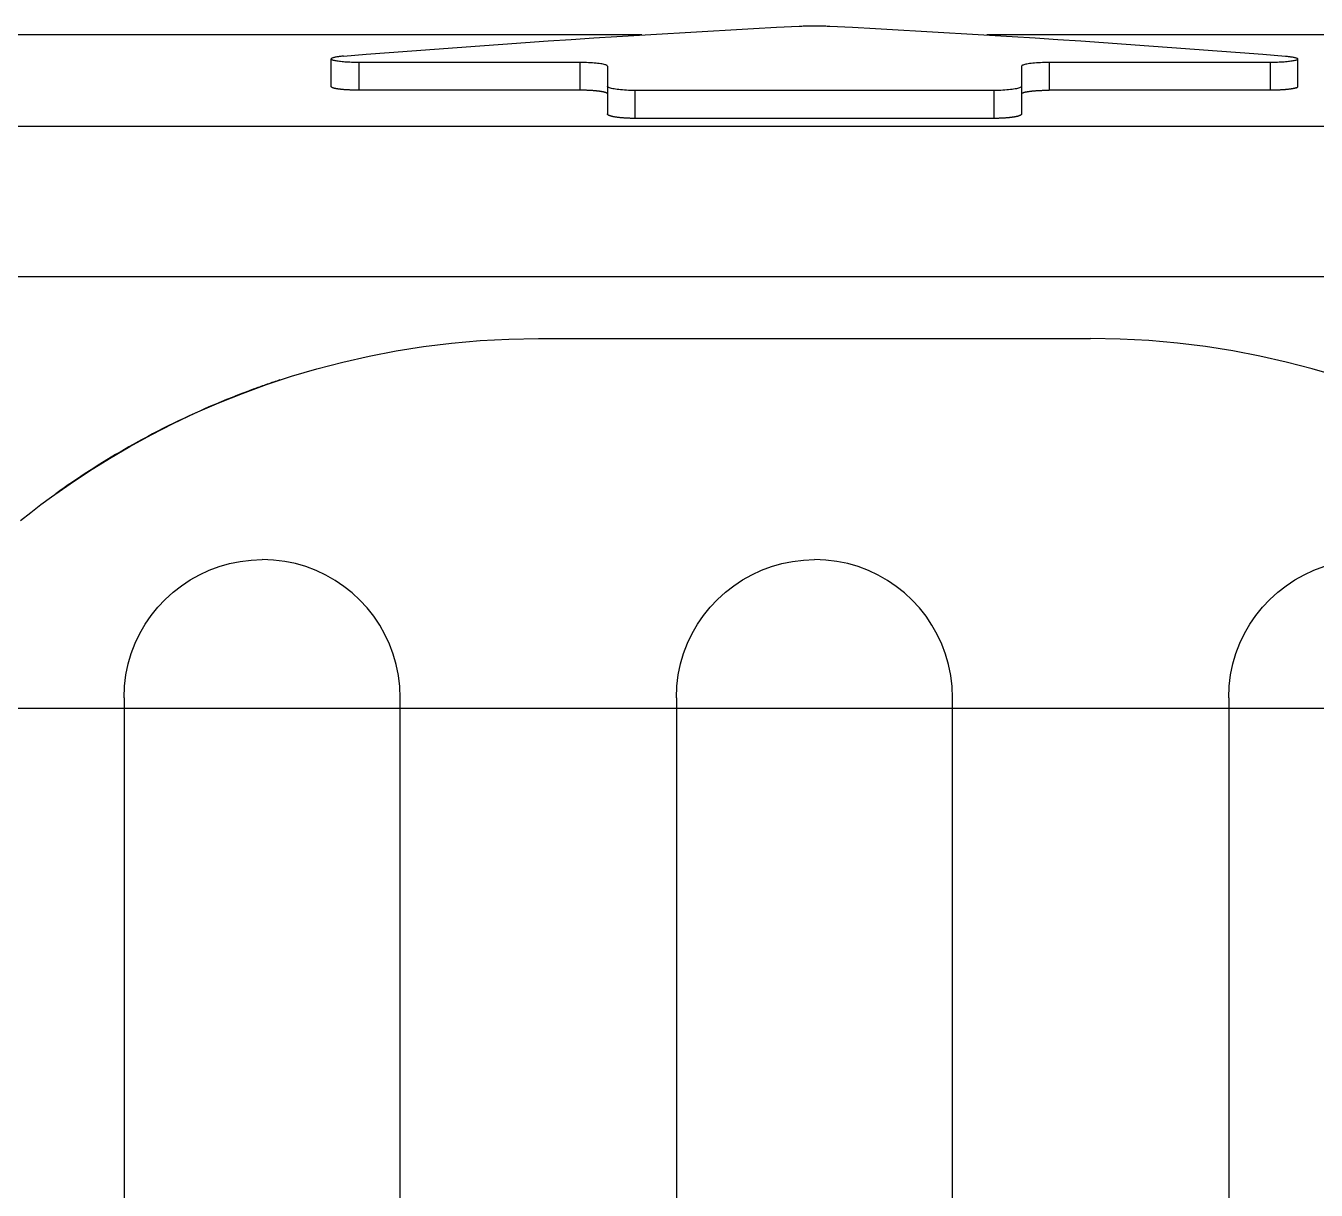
# Model space of a CAD drawing. Header units: inches. Extents: x 0 to 77285, y -118 to 40065.
# Drawn here: x 22099.298 to 22103.971, y 31681.721 to 31685.937 of the extents above; entities that cross this region are included whole.
import ezdxf

# ---------------------------------------------------------------- set-up
doc = ezdxf.new("R2010")
doc.units = ezdxf.units.IN
doc.header["$LTSCALE"] = 5
doc.header["$MEASUREMENT"] = 0
doc.layers.add('55', color=5, linetype='Continuous')

# ---------------------------------------------------------------- blocks, each defined once
blk = doc.blocks.new('A$Ca96cf7fa')
blk.add_line((-170.25, 65), (-8440.25, 65))
blk = doc.blocks.new('A$Ce961e380')
for p, q in [((-254.1541, -17.6614), (-253.3541, -17.6614)), ((-254.1541, -17.6614), (-254.1541, -17.7618)), ((-253.3541, -17.6614), (-253.3541, -17.7618)), ((-251.6541, -17.6614), (-250.8541, -17.6614)), ((-251.6541, -17.6614), (-251.6541, -17.7617)), ((-250.8541, -17.6614), (-250.8541, -17.7617)), ((-253.2541, -17.6746), (-253.2541, -17.8479)), ((-251.7541, -17.6746), (-251.7541, -17.8478)), ((-253.1541, -17.7626), (-251.8541, -17.7626)), ((-253.1541, -17.7626), (-253.1541, -17.8638)), ((-251.8541, -17.7626), (-251.8541, -17.8637)), ((-246.0041, -17.8914), (-258.0041, -17.8914)), ((-246.0041, -18.4357), (-258.0041, -18.4357)), ((-251.5041, -18.6612), (-253.5041, -18.6612)), ((-250.2125, -18.9535), (-250.2129, -18.9535)), ((-254.0041, -19.9612), (-254.0041, -23.3612)), ((-253.0041, -23.3612), (-253.0041, -19.9612)), ((-252.0041, -19.9612), (-252.0041, -23.3612)), ((-251.0041, -23.3612), (-251.0041, -19.9612)), ((-250.0041, -19.9612), (-250.0041, -23.3612))]:
    blk.add_line(p, q)
for points in [[(-258.0041, -17.5612), (-257.7604, -17.5612), (-257.5166, -17.5612), (-257.2728, -17.5612), (-257.029, -17.5613), (-256.7853, -17.5613), (-256.5415, -17.5613), (-256.2977, -17.5613), (-256.054, -17.5613), (-255.8102, -17.5613), (-255.5664, -17.5614), (-255.3226, -17.5614), (-255.0789, -17.5614), (-254.8351, -17.5614), (-254.5913, -17.5614), (-254.3475, -17.5614), (-254.1038, -17.5614), (-253.86, -17.5614), (-253.6162, -17.5614), (-253.3725, -17.5614), (-253.1287, -17.5615)], [(-252.5596, -17.5298), (-252.6423, -17.534), (-252.7249, -17.5383), (-252.8075, -17.5428), (-252.8902, -17.5474), (-252.9728, -17.5522), (-253.0553, -17.557), (-253.1379, -17.562), (-253.2205, -17.5671), (-253.303, -17.5724), (-253.3855, -17.5777), (-253.468, -17.5832), (-253.5505, -17.5889), (-253.633, -17.5946), (-253.7154, -17.6005), (-253.7978, -17.6065), (-253.8802, -17.6126), (-253.9626, -17.6188), (-254.045, -17.6252), (-254.1273, -17.6317), (-254.2096, -17.6383)], [(-252.4487, -17.5298), (-252.4534, -17.5295), (-252.4584, -17.5293), (-252.4636, -17.5291), (-252.469, -17.529), (-252.4745, -17.5288), (-252.4803, -17.5287), (-252.4861, -17.5286), (-252.4921, -17.5285), (-252.4981, -17.5285), (-252.5041, -17.5285), (-252.5102, -17.5285), (-252.5162, -17.5285), (-252.5221, -17.5286), (-252.528, -17.5287), (-252.5337, -17.5288), (-252.5393, -17.529), (-252.5447, -17.5291), (-252.5499, -17.5293), (-252.5549, -17.5295), (-252.5596, -17.5298)], [(-250.7987, -17.6383), (-250.881, -17.6317), (-250.9633, -17.6252), (-251.0456, -17.6188), (-251.128, -17.6126), (-251.2104, -17.6065), (-251.2928, -17.6005), (-251.3753, -17.5946), (-251.4577, -17.5889), (-251.5402, -17.5832), (-251.6227, -17.5777), (-251.7052, -17.5724), (-251.7878, -17.5671), (-251.8703, -17.562), (-251.9529, -17.557), (-252.0355, -17.5522), (-252.1181, -17.5474), (-252.2007, -17.5428), (-252.2834, -17.5383), (-252.366, -17.534), (-252.4487, -17.5298)], [(-251.8794, -17.5615), (-251.5856, -17.5615), (-251.2919, -17.5615), (-250.9981, -17.5615), (-250.7044, -17.5615), (-250.4106, -17.5614), (-250.1168, -17.5614), (-249.8231, -17.5614), (-249.5293, -17.5614), (-249.2355, -17.5614), (-248.9418, -17.5614), (-248.648, -17.5614), (-248.3542, -17.5614), (-248.0605, -17.5613), (-247.7667, -17.5613), (-247.4729, -17.5613), (-247.1792, -17.5613), (-246.8854, -17.5613), (-246.5917, -17.5612), (-246.2979, -17.5612), (-246.0041, -17.5612)], [(-254.2096, -17.6383), (-254.2127, -17.6386), (-254.2158, -17.6389), (-254.219, -17.6392), (-254.2222, -17.6396), (-254.2253, -17.64), (-254.2284, -17.6404), (-254.2314, -17.6408), (-254.2343, -17.6413), (-254.2371, -17.6417), (-254.2397, -17.6423), (-254.2422, -17.6428), (-254.2446, -17.6434), (-254.2467, -17.6439), (-254.2486, -17.6445), (-254.2503, -17.6452), (-254.2517, -17.6458), (-254.2528, -17.6465), (-254.2537, -17.6472), (-254.2542, -17.6479), (-254.2543, -17.6486)], [(-254.2498, -17.6523), (-254.2503, -17.6521), (-254.2507, -17.6519), (-254.2511, -17.6517), (-254.2515, -17.6515), (-254.2518, -17.6513), (-254.2521, -17.6511), (-254.2524, -17.651), (-254.2527, -17.6508), (-254.253, -17.6506), (-254.2532, -17.6504), (-254.2534, -17.6502), (-254.2536, -17.65), (-254.2538, -17.6499), (-254.2539, -17.6497), (-254.254, -17.6495), (-254.2541, -17.6493), (-254.2542, -17.6492), (-254.2543, -17.649), (-254.2543, -17.6488), (-254.2543, -17.6486)], [(-254.2541, -17.749), (-254.2541, -17.744), (-254.2541, -17.7389), (-254.2541, -17.7339), (-254.2541, -17.7289), (-254.2542, -17.7239), (-254.2542, -17.7189), (-254.2542, -17.7139), (-254.2542, -17.7088), (-254.2542, -17.7038), (-254.2542, -17.6988), (-254.2542, -17.6938), (-254.2542, -17.6888), (-254.2543, -17.6838), (-254.2543, -17.6787), (-254.2543, -17.6737), (-254.2543, -17.6687), (-254.2543, -17.6637), (-254.2543, -17.6587), (-254.2543, -17.6536), (-254.2543, -17.6486)], [(-254.2498, -17.6523), (-254.2479, -17.653), (-254.2455, -17.6537), (-254.2429, -17.6544), (-254.2399, -17.6551), (-254.2365, -17.6558), (-254.2328, -17.6564), (-254.2289, -17.657), (-254.2246, -17.6576), (-254.22, -17.6582), (-254.2152, -17.6587), (-254.2101, -17.6592), (-254.2048, -17.6596), (-254.1992, -17.66), (-254.1933, -17.6604), (-254.1873, -17.6607), (-254.181, -17.6609), (-254.1746, -17.6611), (-254.1679, -17.6613), (-254.1611, -17.6614), (-254.1541, -17.6614)], [(-253.3541, -17.6614), (-253.3458, -17.6614), (-253.3377, -17.6616), (-253.3299, -17.6618), (-253.3223, -17.6621), (-253.3149, -17.6624), (-253.3079, -17.6629), (-253.3012, -17.6634), (-253.2948, -17.6639), (-253.2888, -17.6646), (-253.2832, -17.6652), (-253.278, -17.666), (-253.2732, -17.6668), (-253.269, -17.6676), (-253.2652, -17.6685), (-253.2619, -17.6694), (-253.2592, -17.6704), (-253.257, -17.6714), (-253.2554, -17.6724), (-253.2545, -17.6735), (-253.2541, -17.6746)], [(-251.7541, -17.6746), (-251.7538, -17.6735), (-251.7528, -17.6724), (-251.7512, -17.6713), (-251.749, -17.6703), (-251.7462, -17.6694), (-251.7428, -17.6684), (-251.739, -17.6675), (-251.7346, -17.6667), (-251.7298, -17.6659), (-251.7246, -17.6652), (-251.7189, -17.6645), (-251.7129, -17.6639), (-251.7065, -17.6633), (-251.6998, -17.6628), (-251.6927, -17.6624), (-251.6855, -17.662), (-251.6779, -17.6618), (-251.6702, -17.6616), (-251.6622, -17.6614), (-251.6541, -17.6614)], [(-250.8541, -17.6614), (-250.8471, -17.6614), (-250.8403, -17.6613), (-250.8337, -17.6611), (-250.8272, -17.6609), (-250.821, -17.6607), (-250.8149, -17.6604), (-250.8091, -17.66), (-250.8035, -17.6596), (-250.7982, -17.6592), (-250.7931, -17.6587), (-250.7882, -17.6582), (-250.7837, -17.6576), (-250.7794, -17.657), (-250.7754, -17.6564), (-250.7718, -17.6558), (-250.7684, -17.6551), (-250.7654, -17.6544), (-250.7627, -17.6537), (-250.7604, -17.653), (-250.7584, -17.6523)], [(-250.7987, -17.6383), (-250.7956, -17.6386), (-250.7924, -17.6389), (-250.7893, -17.6392), (-250.7861, -17.6396), (-250.783, -17.64), (-250.7799, -17.6404), (-250.7769, -17.6408), (-250.774, -17.6413), (-250.7712, -17.6417), (-250.7685, -17.6423), (-250.766, -17.6428), (-250.7637, -17.6434), (-250.7616, -17.6439), (-250.7596, -17.6445), (-250.758, -17.6452), (-250.7566, -17.6458), (-250.7554, -17.6465), (-250.7546, -17.6472), (-250.7541, -17.6479), (-250.7539, -17.6486)], [(-250.7584, -17.6523), (-250.758, -17.6521), (-250.7576, -17.6519), (-250.7572, -17.6517), (-250.7568, -17.6515), (-250.7564, -17.6513), (-250.7561, -17.6511), (-250.7558, -17.651), (-250.7555, -17.6508), (-250.7553, -17.6506), (-250.755, -17.6504), (-250.7548, -17.6502), (-250.7547, -17.65), (-250.7545, -17.6499), (-250.7544, -17.6497), (-250.7542, -17.6495), (-250.7541, -17.6493), (-250.7541, -17.6492), (-250.754, -17.649), (-250.754, -17.6488), (-250.7539, -17.6486)], [(-250.7542, -17.7489), (-250.7542, -17.7439), (-250.7542, -17.7389), (-250.7542, -17.7339), (-250.7542, -17.7289), (-250.7542, -17.7239), (-250.7541, -17.7188), (-250.7541, -17.7138), (-250.7541, -17.7088), (-250.7541, -17.7038), (-250.7541, -17.6988), (-250.754, -17.6938), (-250.754, -17.6887), (-250.754, -17.6837), (-250.754, -17.6787), (-250.754, -17.6737), (-250.754, -17.6687), (-250.754, -17.6637), (-250.754, -17.6587), (-250.7539, -17.6536), (-250.7539, -17.6486)], [(-254.2498, -17.7526), (-254.2502, -17.7525), (-254.2506, -17.7523), (-254.2509, -17.7522), (-254.2512, -17.752), (-254.2515, -17.7518), (-254.2518, -17.7517), (-254.2521, -17.7515), (-254.2524, -17.7513), (-254.2526, -17.7512), (-254.2528, -17.751), (-254.253, -17.7509), (-254.2532, -17.7507), (-254.2534, -17.7505), (-254.2535, -17.7504), (-254.2537, -17.7502), (-254.2538, -17.75), (-254.2539, -17.7499), (-254.254, -17.7497), (-254.254, -17.7495), (-254.2541, -17.7494), (-254.2541, -17.7493), (-254.2541, -17.7493), (-254.2541, -17.7493), (-254.2541, -17.7493), (-254.2541, -17.7493), (-254.2541, -17.7492), (-254.2541, -17.7492), (-254.2541, -17.7492), (-254.2541, -17.7492), (-254.2541, -17.7492), (-254.2541, -17.7492), (-254.2541, -17.7491), (-254.2541, -17.7491), (-254.2541, -17.7491), (-254.2541, -17.7491), (-254.2541, -17.7491), (-254.2541, -17.749), (-254.2541, -17.749), (-254.2541, -17.749), (-254.2541, -17.749)], [(-254.2498, -17.7526), (-254.249, -17.753), (-254.2482, -17.7533), (-254.2472, -17.7536), (-254.2462, -17.7539), (-254.2451, -17.7542), (-254.2439, -17.7546), (-254.2427, -17.7549), (-254.2414, -17.7552), (-254.2401, -17.7555), (-254.2387, -17.7558), (-254.2372, -17.756), (-254.2357, -17.7563), (-254.2341, -17.7566), (-254.2324, -17.7569), (-254.2307, -17.7572), (-254.229, -17.7574), (-254.2272, -17.7577), (-254.2253, -17.7579), (-254.2234, -17.7582), (-254.2215, -17.7584), (-254.2197, -17.7586), (-254.2179, -17.7588), (-254.2161, -17.759), (-254.2142, -17.7592), (-254.2122, -17.7594), (-254.2103, -17.7595), (-254.2083, -17.7597), (-254.2063, -17.7599), (-254.2042, -17.76), (-254.2021, -17.7602), (-254.2, -17.7603), (-254.1979, -17.7605), (-254.1957, -17.7606), (-254.1935, -17.7607), (-254.1913, -17.7609), (-254.1891, -17.761), (-254.1869, -17.7611), (-254.1846, -17.7612), (-254.1823, -17.7613), (-254.1801, -17.7613), (-254.1788, -17.7614), (-254.1775, -17.7614), (-254.1762, -17.7615), (-254.175, -17.7615), (-254.1737, -17.7615), (-254.1724, -17.7616), (-254.1711, -17.7616), (-254.1698, -17.7616), (-254.1685, -17.7617), (-254.1672, -17.7617), (-254.1659, -17.7617), (-254.1646, -17.7617), (-254.1633, -17.7617), (-254.162, -17.7618), (-254.1607, -17.7618), (-254.1594, -17.7618), (-254.1581, -17.7618), (-254.1567, -17.7618), (-254.1554, -17.7618), (-254.1541, -17.7618)], [(-253.2541, -17.7469), (-253.2538, -17.7482), (-253.2528, -17.7494), (-253.2513, -17.7506), (-253.2491, -17.7518), (-253.2464, -17.7529), (-253.2431, -17.754), (-253.2393, -17.7551), (-253.235, -17.7561), (-253.2303, -17.7571), (-253.2251, -17.7579), (-253.2195, -17.7588), (-253.2135, -17.7595), (-253.2071, -17.7602), (-253.2004, -17.7608), (-253.1933, -17.7614), (-253.186, -17.7618), (-253.1784, -17.7622), (-253.1705, -17.7624), (-253.1624, -17.7626), (-253.1541, -17.7626)], [(-251.8541, -17.7626), (-251.846, -17.7626), (-251.8381, -17.7624), (-251.8303, -17.7622), (-251.8228, -17.7618), (-251.8155, -17.7614), (-251.8085, -17.7609), (-251.8018, -17.7603), (-251.7954, -17.7596), (-251.7894, -17.7589), (-251.7837, -17.758), (-251.7785, -17.7571), (-251.7736, -17.7562), (-251.7693, -17.7552), (-251.7654, -17.7541), (-251.7621, -17.753), (-251.7593, -17.7519), (-251.7571, -17.7507), (-251.7555, -17.7494), (-251.7545, -17.7482), (-251.7541, -17.7469)], [(-250.8541, -17.7617), (-250.8515, -17.7617), (-250.8488, -17.7617), (-250.8461, -17.7617), (-250.8434, -17.7617), (-250.8407, -17.7616), (-250.8381, -17.7616), (-250.8354, -17.7615), (-250.8327, -17.7614), (-250.8301, -17.7614), (-250.8275, -17.7613), (-250.8249, -17.7612), (-250.8223, -17.7611), (-250.8197, -17.7609), (-250.8172, -17.7608), (-250.8147, -17.7607), (-250.8122, -17.7605), (-250.8098, -17.7604), (-250.8074, -17.7602), (-250.805, -17.7601), (-250.8027, -17.7599), (-250.8007, -17.7597), (-250.7987, -17.7596), (-250.7968, -17.7594), (-250.7949, -17.7592), (-250.793, -17.759), (-250.7911, -17.7588), (-250.7893, -17.7586), (-250.7875, -17.7584), (-250.7857, -17.7582), (-250.784, -17.758), (-250.7823, -17.7578), (-250.7807, -17.7576), (-250.7791, -17.7573), (-250.7775, -17.7571), (-250.776, -17.7569), (-250.7745, -17.7566), (-250.7731, -17.7564), (-250.7717, -17.7561), (-250.7704, -17.7559), (-250.7692, -17.7556), (-250.7685, -17.7555), (-250.7678, -17.7553), (-250.7672, -17.7552), (-250.7665, -17.7551), (-250.7659, -17.7549), (-250.7653, -17.7548), (-250.7647, -17.7546), (-250.7641, -17.7545), (-250.7636, -17.7543), (-250.763, -17.7542), (-250.7625, -17.754), (-250.762, -17.7539), (-250.7615, -17.7537), (-250.761, -17.7535), (-250.7605, -17.7534), (-250.7601, -17.7532), (-250.7596, -17.7531), (-250.7592, -17.7529), (-250.7588, -17.7528), (-250.7584, -17.7526)], [(-250.7584, -17.7526), (-250.758, -17.7524), (-250.7576, -17.7522), (-250.7573, -17.7521), (-250.7569, -17.7519), (-250.7566, -17.7517), (-250.7563, -17.7515), (-250.756, -17.7513), (-250.7557, -17.7512), (-250.7555, -17.751), (-250.7553, -17.7508), (-250.7551, -17.7506), (-250.7549, -17.7504), (-250.7547, -17.7502), (-250.7546, -17.75), (-250.7545, -17.7499), (-250.7544, -17.7497), (-250.7543, -17.7495), (-250.7542, -17.7493), (-250.7542, -17.7491), (-250.7542, -17.7489)], [(-254.1541, -17.7618), (-254.1141, -17.7618), (-254.0741, -17.7618), (-254.0341, -17.7618), (-253.9941, -17.7618), (-253.9541, -17.7618), (-253.9141, -17.7618), (-253.8741, -17.7618), (-253.8341, -17.7618), (-253.7941, -17.7618), (-253.7541, -17.7618), (-253.7141, -17.7618), (-253.6741, -17.7618), (-253.6341, -17.7618), (-253.5941, -17.7618), (-253.5541, -17.7618), (-253.5141, -17.7618), (-253.4741, -17.7618), (-253.4341, -17.7618), (-253.3941, -17.7618), (-253.3541, -17.7618)], [(-253.2541, -17.775), (-253.2542, -17.7746), (-253.2543, -17.7743), (-253.2545, -17.7739), (-253.2547, -17.7735), (-253.2551, -17.7732), (-253.2555, -17.7728), (-253.256, -17.7725), (-253.2566, -17.7721), (-253.2572, -17.7717), (-253.2579, -17.7714), (-253.2587, -17.771), (-253.2595, -17.7707), (-253.2604, -17.7703), (-253.2614, -17.77), (-253.2625, -17.7697), (-253.2636, -17.7693), (-253.2648, -17.769), (-253.266, -17.7687), (-253.2674, -17.7684), (-253.2687, -17.7681), (-253.27, -17.7678), (-253.2713, -17.7675), (-253.2727, -17.7673), (-253.2741, -17.767), (-253.2755, -17.7668), (-253.2771, -17.7665), (-253.2786, -17.7663), (-253.2802, -17.766), (-253.2819, -17.7658), (-253.2835, -17.7656), (-253.2853, -17.7654), (-253.287, -17.7651), (-253.2888, -17.7649), (-253.2907, -17.7647), (-253.2925, -17.7645), (-253.2944, -17.7643), (-253.2964, -17.7642), (-253.2983, -17.764), (-253.3003, -17.7638), (-253.3024, -17.7636), (-253.3047, -17.7635), (-253.307, -17.7633), (-253.3095, -17.7631), (-253.3119, -17.763), (-253.3144, -17.7628), (-253.3169, -17.7627), (-253.3195, -17.7626), (-253.322, -17.7624), (-253.3246, -17.7623), (-253.3273, -17.7622), (-253.3299, -17.7621), (-253.3326, -17.7621), (-253.3352, -17.762), (-253.3379, -17.7619), (-253.3406, -17.7619), (-253.3433, -17.7618), (-253.346, -17.7618), (-253.3487, -17.7618), (-253.3514, -17.7618), (-253.3541, -17.7618)], [(-251.7541, -17.775), (-251.7541, -17.7746), (-251.754, -17.7743), (-251.7538, -17.7739), (-251.7535, -17.7735), (-251.7532, -17.7732), (-251.7528, -17.7728), (-251.7523, -17.7725), (-251.7517, -17.7721), (-251.7511, -17.7718), (-251.7504, -17.7714), (-251.7497, -17.7711), (-251.7488, -17.7707), (-251.7479, -17.7704), (-251.747, -17.77), (-251.746, -17.7697), (-251.7449, -17.7694), (-251.7437, -17.769), (-251.7425, -17.7687), (-251.7412, -17.7684), (-251.7398, -17.7681), (-251.7386, -17.7678), (-251.7373, -17.7676), (-251.7359, -17.7673), (-251.7345, -17.7671), (-251.7331, -17.7668), (-251.7316, -17.7666), (-251.73, -17.7663), (-251.7284, -17.7661), (-251.7268, -17.7658), (-251.7251, -17.7656), (-251.7234, -17.7654), (-251.7217, -17.7652), (-251.7199, -17.765), (-251.718, -17.7648), (-251.7162, -17.7646), (-251.7143, -17.7644), (-251.7123, -17.7642), (-251.7104, -17.764), (-251.7084, -17.7638), (-251.7064, -17.7637), (-251.704, -17.7635), (-251.7017, -17.7633), (-251.6992, -17.7631), (-251.6968, -17.763), (-251.6943, -17.7628), (-251.6917, -17.7627), (-251.6892, -17.7626), (-251.6865, -17.7624), (-251.6839, -17.7623), (-251.6813, -17.7622), (-251.6786, -17.7621), (-251.6759, -17.762), (-251.6732, -17.762), (-251.6705, -17.7619), (-251.6678, -17.7619), (-251.665, -17.7618), (-251.6623, -17.7618), (-251.6596, -17.7617), (-251.6568, -17.7617), (-251.6541, -17.7617)], [(-251.6541, -17.7617), (-251.6141, -17.7617), (-251.5741, -17.7617), (-251.5341, -17.7617), (-251.4941, -17.7617), (-251.4541, -17.7617), (-251.4141, -17.7617), (-251.3741, -17.7617), (-251.3341, -17.7617), (-251.2941, -17.7617), (-251.2541, -17.7617), (-251.2141, -17.7617), (-251.1741, -17.7617), (-251.1341, -17.7617), (-251.0941, -17.7617), (-251.0541, -17.7617), (-251.0141, -17.7617), (-250.9741, -17.7617), (-250.9341, -17.7617), (-250.8941, -17.7617), (-250.8541, -17.7617)], [(-253.2541, -17.8479), (-253.2541, -17.8483), (-253.254, -17.8487), (-253.2538, -17.8491), (-253.2535, -17.8495), (-253.2532, -17.85), (-253.2528, -17.8504), (-253.2523, -17.8508), (-253.2518, -17.8512), (-253.2511, -17.8516), (-253.2505, -17.852), (-253.2497, -17.8525), (-253.2489, -17.8529), (-253.248, -17.8533), (-253.247, -17.8537), (-253.246, -17.8541), (-253.2449, -17.8545), (-253.2438, -17.8548), (-253.2425, -17.8552), (-253.2413, -17.8556), (-253.2399, -17.856), (-253.2387, -17.8563), (-253.2374, -17.8566), (-253.236, -17.8569), (-253.2346, -17.8572), (-253.2332, -17.8575), (-253.2317, -17.8578), (-253.2302, -17.8581), (-253.2286, -17.8584), (-253.227, -17.8587), (-253.2253, -17.859), (-253.2236, -17.8592), (-253.2218, -17.8595), (-253.22, -17.8598), (-253.2182, -17.86), (-253.2164, -17.8603), (-253.2145, -17.8605), (-253.2125, -17.8607), (-253.2106, -17.8609), (-253.2086, -17.8612), (-253.2066, -17.8614), (-253.2043, -17.8616), (-253.2019, -17.8618), (-253.1994, -17.862), (-253.197, -17.8622), (-253.1944, -17.8624), (-253.1919, -17.8626), (-253.1893, -17.8627), (-253.1867, -17.8629), (-253.1841, -17.863), (-253.1814, -17.8631), (-253.1787, -17.8632), (-253.176, -17.8634), (-253.1733, -17.8634), (-253.1706, -17.8635), (-253.1678, -17.8636), (-253.1651, -17.8637), (-253.1623, -17.8637), (-253.1596, -17.8637), (-253.1569, -17.8637), (-253.1541, -17.8638)], [(-251.8541, -17.8637), (-251.8514, -17.8637), (-251.8487, -17.8637), (-251.846, -17.8637), (-251.8433, -17.8636), (-251.8406, -17.8636), (-251.8379, -17.8635), (-251.8353, -17.8634), (-251.8326, -17.8634), (-251.8299, -17.8633), (-251.8273, -17.8631), (-251.8247, -17.863), (-251.8221, -17.8629), (-251.8195, -17.8627), (-251.8169, -17.8626), (-251.8144, -17.8624), (-251.8119, -17.8622), (-251.8095, -17.8621), (-251.8071, -17.8619), (-251.8047, -17.8616), (-251.8024, -17.8614), (-251.8004, -17.8612), (-251.7984, -17.861), (-251.7964, -17.8608), (-251.7945, -17.8606), (-251.7926, -17.8603), (-251.7907, -17.8601), (-251.7889, -17.8598), (-251.7871, -17.8596), (-251.7853, -17.8593), (-251.7836, -17.8591), (-251.7819, -17.8588), (-251.7803, -17.8585), (-251.7787, -17.8582), (-251.7771, -17.8579), (-251.7756, -17.8576), (-251.7742, -17.8573), (-251.7727, -17.857), (-251.7714, -17.8567), (-251.7701, -17.8564), (-251.7688, -17.8561), (-251.7674, -17.8557), (-251.7661, -17.8553), (-251.7648, -17.8549), (-251.7637, -17.8546), (-251.7625, -17.8542), (-251.7615, -17.8538), (-251.7605, -17.8533), (-251.7596, -17.8529), (-251.7587, -17.8525), (-251.7579, -17.8521), (-251.7572, -17.8517), (-251.7566, -17.8513), (-251.756, -17.8508), (-251.7555, -17.8504), (-251.7551, -17.85), (-251.7547, -17.8496), (-251.7545, -17.8491), (-251.7543, -17.8487), (-251.7542, -17.8483), (-251.7541, -17.8478)], [(-253.1541, -17.8638), (-253.0891, -17.8638), (-253.0241, -17.8638), (-252.9591, -17.8638), (-252.8941, -17.8638), (-252.8291, -17.8638), (-252.7641, -17.8638), (-252.6991, -17.8638), (-252.6341, -17.8638), (-252.5691, -17.8638), (-252.5041, -17.8637), (-252.4391, -17.8637), (-252.3741, -17.8637), (-252.3091, -17.8637), (-252.2441, -17.8637), (-252.1791, -17.8637), (-252.1141, -17.8637), (-252.0491, -17.8637), (-251.9841, -17.8637), (-251.9191, -17.8637), (-251.8541, -17.8637)], [(-254.3983, -18.7975), (-254.3064, -18.7703), (-254.2125, -18.7459), (-254.1168, -18.7242), (-254.0191, -18.7055), (-253.9196, -18.6899), (-253.8184, -18.6776), (-253.7153, -18.6685), (-253.6106, -18.663), (-253.5041, -18.6612)], [(-249.6291, -19.3193), (-249.6659, -19.2903), (-249.7031, -19.2619), (-249.7408, -19.2341), (-249.8083, -19.1865), (-249.8783, -19.14), (-249.9506, -19.0949), (-250.0253, -19.0512), (-250.1023, -19.0091), (-250.1815, -18.9687), (-250.2629, -18.9302), (-250.3465, -18.8937), (-250.4323, -18.8593), (-250.5201, -18.8272), (-250.61, -18.7975), (-250.7019, -18.7703), (-250.7957, -18.7459), (-250.8915, -18.7242), (-250.9891, -18.7055), (-251.0886, -18.6899), (-251.1899, -18.6776), (-251.2929, -18.6685), (-251.3977, -18.663), (-251.5041, -18.6612)], [(-250.5683, -18.8109), (-250.5625, -18.8128), (-250.5568, -18.8147), (-250.551, -18.8166), (-250.5453, -18.8185), (-250.5395, -18.8205), (-250.5338, -18.8224), (-250.5281, -18.8244), (-250.5223, -18.8264), (-250.5166, -18.8284), (-250.5109, -18.8304), (-250.5052, -18.8324), (-250.4995, -18.8344), (-250.4938, -18.8364), (-250.4881, -18.8385), (-250.4824, -18.8405), (-250.4767, -18.8426), (-250.4711, -18.8447), (-250.4654, -18.8467), (-250.4597, -18.8488), (-250.4541, -18.851), (-250.4343, -18.8584), (-250.4145, -18.8661), (-250.3948, -18.8738), (-250.3752, -18.8817), (-250.3556, -18.8897), (-250.3361, -18.8979), (-250.3166, -18.9062), (-250.2972, -18.9147), (-250.2779, -18.9232), (-250.2586, -18.9319), (-250.2394, -18.9408), (-250.2203, -18.9498), (-250.2012, -18.9589), (-250.1822, -18.9681), (-250.1633, -18.9775), (-250.1445, -18.987), (-250.1257, -18.9966), (-250.107, -19.0064), (-250.0883, -19.0163), (-250.0698, -19.0263), (-250.0536, -19.0352), (-250.0374, -19.0442), (-250.0213, -19.0533), (-250.0052, -19.0625), (-249.9892, -19.0718), (-249.9733, -19.0812), (-249.9574, -19.0907), (-249.9416, -19.1002), (-249.9258, -19.1099), (-249.9101, -19.1197), (-249.8945, -19.1296), (-249.8789, -19.1396), (-249.8634, -19.1496), (-249.8479, -19.1598), (-249.8325, -19.1701), (-249.8172, -19.1804), (-249.8019, -19.1909), (-249.7867, -19.2014), (-249.7716, -19.212), (-249.7565, -19.2228)], [(-254.0041, -19.9612), (-254.0058, -19.9194), (-254.0108, -19.8787), (-254.019, -19.8392), (-254.0302, -19.801), (-254.0443, -19.7642), (-254.0612, -19.7289), (-254.0806, -19.6953), (-254.1024, -19.6635), (-254.1266, -19.6335), (-254.153, -19.6055), (-254.1814, -19.5797), (-254.2116, -19.556), (-254.2436, -19.5347), (-254.2772, -19.5159), (-254.3122, -19.4997), (-254.3486, -19.4861), (-254.3861, -19.4754), (-254.4246, -19.4676), (-254.464, -19.4628), (-254.5041, -19.4612)], [(-253.0041, -19.9612), (-253.0025, -19.9204), (-252.9976, -19.8804), (-252.9897, -19.8415), (-252.9787, -19.8037), (-252.965, -19.7671), (-252.9485, -19.732), (-252.9295, -19.6984), (-252.908, -19.6665), (-252.8841, -19.6364), (-252.8581, -19.6081), (-252.83, -19.582), (-252.7999, -19.5581), (-252.768, -19.5364), (-252.7344, -19.5173), (-252.6992, -19.5007), (-252.6626, -19.4868), (-252.6246, -19.4758), (-252.5855, -19.4678), (-252.5453, -19.4628), (-252.5041, -19.4612)], [(-252.0041, -19.9612), (-252.0058, -19.9194), (-252.0108, -19.8787), (-252.019, -19.8392), (-252.0302, -19.801), (-252.0443, -19.7642), (-252.0612, -19.7289), (-252.0806, -19.6953), (-252.1024, -19.6635), (-252.1266, -19.6335), (-252.153, -19.6055), (-252.1814, -19.5797), (-252.2116, -19.556), (-252.2436, -19.5347), (-252.2772, -19.5159), (-252.3122, -19.4997), (-252.3486, -19.4861), (-252.3861, -19.4754), (-252.4246, -19.4676), (-252.464, -19.4628), (-252.5041, -19.4612)], [(-251.0041, -19.9612), (-251.0025, -19.9204), (-250.9976, -19.8804), (-250.9897, -19.8415), (-250.9787, -19.8037), (-250.965, -19.7671), (-250.9485, -19.732), (-250.9295, -19.6984), (-250.908, -19.6665), (-250.8841, -19.6364), (-250.8581, -19.6081), (-250.83, -19.582), (-250.7999, -19.5581), (-250.768, -19.5364), (-250.7344, -19.5173), (-250.6992, -19.5007), (-250.6626, -19.4868), (-250.6246, -19.4758), (-250.5855, -19.4678), (-250.5453, -19.4628), (-250.5041, -19.4612)], [(-250.0041, -19.9612), (-250.0058, -19.9194), (-250.0108, -19.8787), (-250.019, -19.8392), (-250.0302, -19.801), (-250.0443, -19.7642), (-250.0612, -19.7289), (-250.0806, -19.6953), (-250.1024, -19.6635), (-250.1266, -19.6335), (-250.153, -19.6055), (-250.1814, -19.5797), (-250.2116, -19.556), (-250.2436, -19.5347), (-250.2772, -19.5159), (-250.3122, -19.4997), (-250.3486, -19.4861), (-250.3861, -19.4754), (-250.4246, -19.4676), (-250.464, -19.4628), (-250.5041, -19.4612)]]:
    blk.add_lwpolyline(points)
blk = doc.blocks.new('A$C638f0059')
for p, q in [((-76.6541, -17.6614), (-76.6541, -17.7618)), ((-76.6541, -17.6614), (-75.8541, -17.6614)), ((-75.8541, -17.6614), (-75.8541, -17.7618)), ((-74.1541, -17.6614), (-74.1541, -17.7617)), ((-74.1541, -17.6614), (-73.3541, -17.6614)), ((-73.3541, -17.6614), (-73.3541, -17.7617)), ((-75.7541, -17.6746), (-75.7541, -17.8479)), ((-74.2541, -17.6746), (-74.2541, -17.8478)), ((-75.6541, -17.7626), (-75.6541, -17.8638)), ((-75.6541, -17.7626), (-74.3541, -17.7626)), ((-74.3541, -17.7626), (-74.3541, -17.8637)), ((-68.5041, -17.8914), (-80.5041, -17.8914)), ((-68.5041, -18.4357), (-80.5041, -18.4357)), ((-74.0041, -18.6612), (-76.0041, -18.6612)), ((-72.7125, -18.9535), (-72.7129, -18.9535)), ((-76.5041, -19.9612), (-76.5041, -23.3612)), ((-75.5041, -23.3612), (-75.5041, -19.9612)), ((-74.5041, -19.9612), (-74.5041, -23.3612)), ((-73.5041, -23.3612), (-73.5041, -19.9612)), ((-72.5041, -19.9612), (-72.5041, -23.3612))]:
    blk.add_line(p, q)
for points in [[(-80.5041, -17.5612), (-80.2604, -17.5612), (-80.0166, -17.5612), (-79.7728, -17.5612), (-79.529, -17.5613), (-79.2853, -17.5613), (-79.0415, -17.5613), (-78.7977, -17.5613), (-78.554, -17.5613), (-78.3102, -17.5613), (-78.0664, -17.5614), (-77.8226, -17.5614), (-77.5789, -17.5614), (-77.3351, -17.5614), (-77.0913, -17.5614), (-76.8475, -17.5614), (-76.6038, -17.5614), (-76.36, -17.5614), (-76.1162, -17.5614), (-75.8725, -17.5614), (-75.6287, -17.5615)], [(-75.0596, -17.5298), (-75.1423, -17.534), (-75.2249, -17.5383), (-75.3075, -17.5428), (-75.3902, -17.5474), (-75.4728, -17.5522), (-75.5553, -17.557), (-75.6379, -17.562), (-75.7205, -17.5671), (-75.803, -17.5724), (-75.8855, -17.5777), (-75.968, -17.5832), (-76.0505, -17.5889), (-76.133, -17.5946), (-76.2154, -17.6005), (-76.2978, -17.6065), (-76.3802, -17.6126), (-76.4626, -17.6188), (-76.545, -17.6252), (-76.6273, -17.6317), (-76.7096, -17.6383)], [(-74.9487, -17.5298), (-74.9534, -17.5295), (-74.9584, -17.5293), (-74.9636, -17.5291), (-74.969, -17.529), (-74.9745, -17.5288), (-74.9803, -17.5287), (-74.9861, -17.5286), (-74.9921, -17.5285), (-74.9981, -17.5285), (-75.0041, -17.5285), (-75.0102, -17.5285), (-75.0162, -17.5285), (-75.0221, -17.5286), (-75.028, -17.5287), (-75.0337, -17.5288), (-75.0393, -17.529), (-75.0447, -17.5291), (-75.0499, -17.5293), (-75.0549, -17.5295), (-75.0596, -17.5298)], [(-73.2987, -17.6383), (-73.381, -17.6317), (-73.4633, -17.6252), (-73.5456, -17.6188), (-73.628, -17.6126), (-73.7104, -17.6065), (-73.7928, -17.6005), (-73.8753, -17.5946), (-73.9577, -17.5889), (-74.0402, -17.5832), (-74.1227, -17.5777), (-74.2052, -17.5724), (-74.2878, -17.5671), (-74.3703, -17.562), (-74.4529, -17.557), (-74.5355, -17.5522), (-74.6181, -17.5474), (-74.7007, -17.5428), (-74.7834, -17.5383), (-74.866, -17.534), (-74.9487, -17.5298)], [(-74.3794, -17.5615), (-74.0856, -17.5615), (-73.7919, -17.5615), (-73.4981, -17.5615), (-73.2044, -17.5615), (-72.9106, -17.5614), (-72.6168, -17.5614), (-72.3231, -17.5614), (-72.0293, -17.5614), (-71.7355, -17.5614), (-71.4418, -17.5614), (-71.148, -17.5614), (-70.8542, -17.5614), (-70.5605, -17.5613), (-70.2667, -17.5613), (-69.9729, -17.5613), (-69.6792, -17.5613), (-69.3854, -17.5613), (-69.0917, -17.5612), (-68.7979, -17.5612), (-68.5041, -17.5612)], [(-76.7096, -17.6383), (-76.7127, -17.6386), (-76.7158, -17.6389), (-76.719, -17.6392), (-76.7222, -17.6396), (-76.7253, -17.64), (-76.7284, -17.6404), (-76.7314, -17.6408), (-76.7343, -17.6413), (-76.7371, -17.6417), (-76.7397, -17.6423), (-76.7422, -17.6428), (-76.7446, -17.6434), (-76.7467, -17.6439), (-76.7486, -17.6445), (-76.7503, -17.6452), (-76.7517, -17.6458), (-76.7528, -17.6465), (-76.7537, -17.6472), (-76.7542, -17.6479), (-76.7543, -17.6486)], [(-76.7541, -17.749), (-76.7541, -17.744), (-76.7541, -17.7389), (-76.7541, -17.7339), (-76.7541, -17.7289), (-76.7542, -17.7239), (-76.7542, -17.7189), (-76.7542, -17.7139), (-76.7542, -17.7088), (-76.7542, -17.7038), (-76.7542, -17.6988), (-76.7542, -17.6938), (-76.7542, -17.6888), (-76.7543, -17.6838), (-76.7543, -17.6787), (-76.7543, -17.6737), (-76.7543, -17.6687), (-76.7543, -17.6637), (-76.7543, -17.6587), (-76.7543, -17.6536), (-76.7543, -17.6486)], [(-76.7498, -17.6523), (-76.7503, -17.6521), (-76.7507, -17.6519), (-76.7511, -17.6517), (-76.7515, -17.6515), (-76.7518, -17.6513), (-76.7521, -17.6511), (-76.7524, -17.651), (-76.7527, -17.6508), (-76.753, -17.6506), (-76.7532, -17.6504), (-76.7534, -17.6502), (-76.7536, -17.65), (-76.7538, -17.6499), (-76.7539, -17.6497), (-76.754, -17.6495), (-76.7541, -17.6493), (-76.7542, -17.6492), (-76.7543, -17.649), (-76.7543, -17.6488), (-76.7543, -17.6486)], [(-76.7498, -17.6523), (-76.7479, -17.653), (-76.7455, -17.6537), (-76.7429, -17.6544), (-76.7399, -17.6551), (-76.7365, -17.6558), (-76.7328, -17.6564), (-76.7289, -17.657), (-76.7246, -17.6576), (-76.72, -17.6582), (-76.7152, -17.6587), (-76.7101, -17.6592), (-76.7048, -17.6596), (-76.6992, -17.66), (-76.6933, -17.6604), (-76.6873, -17.6607), (-76.681, -17.6609), (-76.6746, -17.6611), (-76.6679, -17.6613), (-76.6611, -17.6614), (-76.6541, -17.6614)], [(-75.8541, -17.6614), (-75.8458, -17.6614), (-75.8377, -17.6616), (-75.8299, -17.6618), (-75.8223, -17.6621), (-75.8149, -17.6624), (-75.8079, -17.6629), (-75.8012, -17.6634), (-75.7948, -17.6639), (-75.7888, -17.6646), (-75.7832, -17.6652), (-75.778, -17.666), (-75.7732, -17.6668), (-75.769, -17.6676), (-75.7652, -17.6685), (-75.7619, -17.6694), (-75.7592, -17.6704), (-75.757, -17.6714), (-75.7554, -17.6724), (-75.7545, -17.6735), (-75.7541, -17.6746)], [(-74.2541, -17.6746), (-74.2538, -17.6735), (-74.2528, -17.6724), (-74.2512, -17.6713), (-74.249, -17.6703), (-74.2462, -17.6694), (-74.2428, -17.6684), (-74.239, -17.6675), (-74.2346, -17.6667), (-74.2298, -17.6659), (-74.2246, -17.6652), (-74.2189, -17.6645), (-74.2129, -17.6639), (-74.2065, -17.6633), (-74.1998, -17.6628), (-74.1927, -17.6624), (-74.1855, -17.662), (-74.1779, -17.6618), (-74.1702, -17.6616), (-74.1622, -17.6614), (-74.1541, -17.6614)], [(-73.3541, -17.6614), (-73.3471, -17.6614), (-73.3403, -17.6613), (-73.3337, -17.6611), (-73.3272, -17.6609), (-73.321, -17.6607), (-73.3149, -17.6604), (-73.3091, -17.66), (-73.3035, -17.6596), (-73.2982, -17.6592), (-73.2931, -17.6587), (-73.2882, -17.6582), (-73.2837, -17.6576), (-73.2794, -17.657), (-73.2754, -17.6564), (-73.2718, -17.6558), (-73.2684, -17.6551), (-73.2654, -17.6544), (-73.2627, -17.6537), (-73.2604, -17.653), (-73.2584, -17.6523)], [(-73.2987, -17.6383), (-73.2956, -17.6386), (-73.2924, -17.6389), (-73.2893, -17.6392), (-73.2861, -17.6396), (-73.283, -17.64), (-73.2799, -17.6404), (-73.2769, -17.6408), (-73.274, -17.6413), (-73.2712, -17.6417), (-73.2685, -17.6423), (-73.266, -17.6428), (-73.2637, -17.6434), (-73.2616, -17.6439), (-73.2596, -17.6445), (-73.258, -17.6452), (-73.2566, -17.6458), (-73.2554, -17.6465), (-73.2546, -17.6472), (-73.2541, -17.6479), (-73.2539, -17.6486)], [(-73.2584, -17.6523), (-73.258, -17.6521), (-73.2576, -17.6519), (-73.2572, -17.6517), (-73.2568, -17.6515), (-73.2564, -17.6513), (-73.2561, -17.6511), (-73.2558, -17.651), (-73.2555, -17.6508), (-73.2553, -17.6506), (-73.255, -17.6504), (-73.2548, -17.6502), (-73.2547, -17.65), (-73.2545, -17.6499), (-73.2544, -17.6497), (-73.2542, -17.6495), (-73.2541, -17.6493), (-73.2541, -17.6492), (-73.254, -17.649), (-73.254, -17.6488), (-73.2539, -17.6486)], [(-73.2542, -17.7489), (-73.2542, -17.7439), (-73.2542, -17.7389), (-73.2542, -17.7339), (-73.2542, -17.7289), (-73.2542, -17.7239), (-73.2541, -17.7188), (-73.2541, -17.7138), (-73.2541, -17.7088), (-73.2541, -17.7038), (-73.2541, -17.6988), (-73.254, -17.6938), (-73.254, -17.6887), (-73.254, -17.6837), (-73.254, -17.6787), (-73.254, -17.6737), (-73.254, -17.6687), (-73.254, -17.6637), (-73.254, -17.6587), (-73.2539, -17.6536), (-73.2539, -17.6486)], [(-76.7498, -17.7526), (-76.7502, -17.7525), (-76.7506, -17.7523), (-76.7509, -17.7522), (-76.7512, -17.752), (-76.7515, -17.7518), (-76.7518, -17.7517), (-76.7521, -17.7515), (-76.7524, -17.7513), (-76.7526, -17.7512), (-76.7528, -17.751), (-76.753, -17.7509), (-76.7532, -17.7507), (-76.7534, -17.7505), (-76.7535, -17.7504), (-76.7537, -17.7502), (-76.7538, -17.75), (-76.7539, -17.7499), (-76.754, -17.7497), (-76.754, -17.7495), (-76.7541, -17.7494), (-76.7541, -17.7493), (-76.7541, -17.7493), (-76.7541, -17.7493), (-76.7541, -17.7493), (-76.7541, -17.7493), (-76.7541, -17.7492), (-76.7541, -17.7492), (-76.7541, -17.7492), (-76.7541, -17.7492), (-76.7541, -17.7492), (-76.7541, -17.7492), (-76.7541, -17.7491), (-76.7541, -17.7491), (-76.7541, -17.7491), (-76.7541, -17.7491), (-76.7541, -17.7491), (-76.7541, -17.749), (-76.7541, -17.749), (-76.7541, -17.749), (-76.7541, -17.749)], [(-76.7498, -17.7526), (-76.749, -17.753), (-76.7482, -17.7533), (-76.7472, -17.7536), (-76.7462, -17.7539), (-76.7451, -17.7542), (-76.7439, -17.7546), (-76.7427, -17.7549), (-76.7414, -17.7552), (-76.7401, -17.7555), (-76.7387, -17.7558), (-76.7372, -17.756), (-76.7357, -17.7563), (-76.7341, -17.7566), (-76.7324, -17.7569), (-76.7307, -17.7572), (-76.729, -17.7574), (-76.7272, -17.7577), (-76.7253, -17.7579), (-76.7234, -17.7582), (-76.7215, -17.7584), (-76.7197, -17.7586), (-76.7179, -17.7588), (-76.7161, -17.759), (-76.7142, -17.7592), (-76.7122, -17.7594), (-76.7103, -17.7595), (-76.7083, -17.7597), (-76.7063, -17.7599), (-76.7042, -17.76), (-76.7021, -17.7602), (-76.7, -17.7603), (-76.6979, -17.7605), (-76.6957, -17.7606), (-76.6935, -17.7607), (-76.6913, -17.7609), (-76.6891, -17.761), (-76.6869, -17.7611), (-76.6846, -17.7612), (-76.6823, -17.7613), (-76.6801, -17.7613), (-76.6788, -17.7614), (-76.6775, -17.7614), (-76.6762, -17.7615), (-76.675, -17.7615), (-76.6737, -17.7615), (-76.6724, -17.7616), (-76.6711, -17.7616), (-76.6698, -17.7616), (-76.6685, -17.7617), (-76.6672, -17.7617), (-76.6659, -17.7617), (-76.6646, -17.7617), (-76.6633, -17.7617), (-76.662, -17.7618), (-76.6607, -17.7618), (-76.6594, -17.7618), (-76.6581, -17.7618), (-76.6567, -17.7618), (-76.6554, -17.7618), (-76.6541, -17.7618)], [(-75.7541, -17.7469), (-75.7538, -17.7482), (-75.7528, -17.7494), (-75.7513, -17.7506), (-75.7491, -17.7518), (-75.7464, -17.7529), (-75.7431, -17.754), (-75.7393, -17.7551), (-75.735, -17.7561), (-75.7303, -17.7571), (-75.7251, -17.7579), (-75.7195, -17.7588), (-75.7135, -17.7595), (-75.7071, -17.7602), (-75.7004, -17.7608), (-75.6933, -17.7614), (-75.686, -17.7618), (-75.6784, -17.7622), (-75.6705, -17.7624), (-75.6624, -17.7626), (-75.6541, -17.7626)], [(-74.3541, -17.7626), (-74.346, -17.7626), (-74.3381, -17.7624), (-74.3303, -17.7622), (-74.3228, -17.7618), (-74.3155, -17.7614), (-74.3085, -17.7609), (-74.3018, -17.7603), (-74.2954, -17.7596), (-74.2894, -17.7589), (-74.2837, -17.758), (-74.2785, -17.7571), (-74.2736, -17.7562), (-74.2693, -17.7552), (-74.2654, -17.7541), (-74.2621, -17.753), (-74.2593, -17.7519), (-74.2571, -17.7507), (-74.2555, -17.7494), (-74.2545, -17.7482), (-74.2541, -17.7469)], [(-73.3541, -17.7617), (-73.3515, -17.7617), (-73.3488, -17.7617), (-73.3461, -17.7617), (-73.3434, -17.7617), (-73.3407, -17.7616), (-73.3381, -17.7616), (-73.3354, -17.7615), (-73.3327, -17.7614), (-73.3301, -17.7614), (-73.3275, -17.7613), (-73.3249, -17.7612), (-73.3223, -17.7611), (-73.3197, -17.7609), (-73.3172, -17.7608), (-73.3147, -17.7607), (-73.3122, -17.7605), (-73.3098, -17.7604), (-73.3074, -17.7602), (-73.305, -17.7601), (-73.3027, -17.7599), (-73.3007, -17.7597), (-73.2987, -17.7596), (-73.2968, -17.7594), (-73.2949, -17.7592), (-73.293, -17.759), (-73.2911, -17.7588), (-73.2893, -17.7586), (-73.2875, -17.7584), (-73.2857, -17.7582), (-73.284, -17.758), (-73.2823, -17.7578), (-73.2807, -17.7576), (-73.2791, -17.7573), (-73.2775, -17.7571), (-73.276, -17.7569), (-73.2745, -17.7566), (-73.2731, -17.7564), (-73.2717, -17.7561), (-73.2704, -17.7559), (-73.2692, -17.7556), (-73.2685, -17.7555), (-73.2678, -17.7553), (-73.2672, -17.7552), (-73.2665, -17.7551), (-73.2659, -17.7549), (-73.2653, -17.7548), (-73.2647, -17.7546), (-73.2641, -17.7545), (-73.2636, -17.7543), (-73.263, -17.7542), (-73.2625, -17.754), (-73.262, -17.7539), (-73.2615, -17.7537), (-73.261, -17.7535), (-73.2605, -17.7534), (-73.2601, -17.7532), (-73.2596, -17.7531), (-73.2592, -17.7529), (-73.2588, -17.7528), (-73.2584, -17.7526)], [(-73.2584, -17.7526), (-73.258, -17.7524), (-73.2576, -17.7522), (-73.2573, -17.7521), (-73.2569, -17.7519), (-73.2566, -17.7517), (-73.2563, -17.7515), (-73.256, -17.7513), (-73.2557, -17.7512), (-73.2555, -17.751), (-73.2553, -17.7508), (-73.2551, -17.7506), (-73.2549, -17.7504), (-73.2547, -17.7502), (-73.2546, -17.75), (-73.2545, -17.7499), (-73.2544, -17.7497), (-73.2543, -17.7495), (-73.2542, -17.7493), (-73.2542, -17.7491), (-73.2542, -17.7489)], [(-76.6541, -17.7618), (-76.6141, -17.7618), (-76.5741, -17.7618), (-76.5341, -17.7618), (-76.4941, -17.7618), (-76.4541, -17.7618), (-76.4141, -17.7618), (-76.3741, -17.7618), (-76.3341, -17.7618), (-76.2941, -17.7618), (-76.2541, -17.7618), (-76.2141, -17.7618), (-76.1741, -17.7618), (-76.1341, -17.7618), (-76.0941, -17.7618), (-76.0541, -17.7618), (-76.0141, -17.7618), (-75.9741, -17.7618), (-75.9341, -17.7618), (-75.8941, -17.7618), (-75.8541, -17.7618)], [(-75.7541, -17.775), (-75.7542, -17.7746), (-75.7543, -17.7743), (-75.7545, -17.7739), (-75.7547, -17.7735), (-75.7551, -17.7732), (-75.7555, -17.7728), (-75.756, -17.7725), (-75.7566, -17.7721), (-75.7572, -17.7717), (-75.7579, -17.7714), (-75.7587, -17.771), (-75.7595, -17.7707), (-75.7604, -17.7703), (-75.7614, -17.77), (-75.7625, -17.7697), (-75.7636, -17.7693), (-75.7648, -17.769), (-75.766, -17.7687), (-75.7674, -17.7684), (-75.7687, -17.7681), (-75.77, -17.7678), (-75.7713, -17.7675), (-75.7727, -17.7673), (-75.7741, -17.767), (-75.7755, -17.7668), (-75.7771, -17.7665), (-75.7786, -17.7663), (-75.7802, -17.766), (-75.7819, -17.7658), (-75.7835, -17.7656), (-75.7853, -17.7654), (-75.787, -17.7651), (-75.7888, -17.7649), (-75.7907, -17.7647), (-75.7925, -17.7645), (-75.7944, -17.7643), (-75.7964, -17.7642), (-75.7983, -17.764), (-75.8003, -17.7638), (-75.8024, -17.7636), (-75.8047, -17.7635), (-75.807, -17.7633), (-75.8095, -17.7631), (-75.8119, -17.763), (-75.8144, -17.7628), (-75.8169, -17.7627), (-75.8195, -17.7626), (-75.822, -17.7624), (-75.8246, -17.7623), (-75.8273, -17.7622), (-75.8299, -17.7621), (-75.8326, -17.7621), (-75.8352, -17.762), (-75.8379, -17.7619), (-75.8406, -17.7619), (-75.8433, -17.7618), (-75.846, -17.7618), (-75.8487, -17.7618), (-75.8514, -17.7618), (-75.8541, -17.7618)], [(-74.2541, -17.775), (-74.2541, -17.7746), (-74.254, -17.7743), (-74.2538, -17.7739), (-74.2535, -17.7735), (-74.2532, -17.7732), (-74.2528, -17.7728), (-74.2523, -17.7725), (-74.2517, -17.7721), (-74.2511, -17.7718), (-74.2504, -17.7714), (-74.2497, -17.7711), (-74.2488, -17.7707), (-74.2479, -17.7704), (-74.247, -17.77), (-74.246, -17.7697), (-74.2449, -17.7694), (-74.2437, -17.769), (-74.2425, -17.7687), (-74.2412, -17.7684), (-74.2398, -17.7681), (-74.2386, -17.7678), (-74.2373, -17.7676), (-74.2359, -17.7673), (-74.2345, -17.7671), (-74.2331, -17.7668), (-74.2316, -17.7666), (-74.23, -17.7663), (-74.2284, -17.7661), (-74.2268, -17.7658), (-74.2251, -17.7656), (-74.2234, -17.7654), (-74.2217, -17.7652), (-74.2199, -17.765), (-74.218, -17.7648), (-74.2162, -17.7646), (-74.2143, -17.7644), (-74.2123, -17.7642), (-74.2104, -17.764), (-74.2084, -17.7638), (-74.2064, -17.7637), (-74.204, -17.7635), (-74.2017, -17.7633), (-74.1992, -17.7631), (-74.1968, -17.763), (-74.1943, -17.7628), (-74.1917, -17.7627), (-74.1892, -17.7626), (-74.1865, -17.7624), (-74.1839, -17.7623), (-74.1813, -17.7622), (-74.1786, -17.7621), (-74.1759, -17.762), (-74.1732, -17.762), (-74.1705, -17.7619), (-74.1678, -17.7619), (-74.165, -17.7618), (-74.1623, -17.7618), (-74.1596, -17.7617), (-74.1568, -17.7617), (-74.1541, -17.7617)], [(-74.1541, -17.7617), (-74.1141, -17.7617), (-74.0741, -17.7617), (-74.0341, -17.7617), (-73.9941, -17.7617), (-73.9541, -17.7617), (-73.9141, -17.7617), (-73.8741, -17.7617), (-73.8341, -17.7617), (-73.7941, -17.7617), (-73.7541, -17.7617), (-73.7141, -17.7617), (-73.6741, -17.7617), (-73.6341, -17.7617), (-73.5941, -17.7617), (-73.5541, -17.7617), (-73.5141, -17.7617), (-73.4741, -17.7617), (-73.4341, -17.7617), (-73.3941, -17.7617), (-73.3541, -17.7617)], [(-75.7541, -17.8479), (-75.7541, -17.8483), (-75.754, -17.8487), (-75.7538, -17.8491), (-75.7535, -17.8495), (-75.7532, -17.85), (-75.7528, -17.8504), (-75.7523, -17.8508), (-75.7518, -17.8512), (-75.7511, -17.8516), (-75.7505, -17.852), (-75.7497, -17.8525), (-75.7489, -17.8529), (-75.748, -17.8533), (-75.747, -17.8537), (-75.746, -17.8541), (-75.7449, -17.8545), (-75.7438, -17.8548), (-75.7425, -17.8552), (-75.7413, -17.8556), (-75.7399, -17.856), (-75.7387, -17.8563), (-75.7374, -17.8566), (-75.736, -17.8569), (-75.7346, -17.8572), (-75.7332, -17.8575), (-75.7317, -17.8578), (-75.7302, -17.8581), (-75.7286, -17.8584), (-75.727, -17.8587), (-75.7253, -17.859), (-75.7236, -17.8592), (-75.7218, -17.8595), (-75.72, -17.8598), (-75.7182, -17.86), (-75.7164, -17.8603), (-75.7145, -17.8605), (-75.7125, -17.8607), (-75.7106, -17.8609), (-75.7086, -17.8612), (-75.7066, -17.8614), (-75.7043, -17.8616), (-75.7019, -17.8618), (-75.6994, -17.862), (-75.697, -17.8622), (-75.6944, -17.8624), (-75.6919, -17.8626), (-75.6893, -17.8627), (-75.6867, -17.8629), (-75.6841, -17.863), (-75.6814, -17.8631), (-75.6787, -17.8632), (-75.676, -17.8634), (-75.6733, -17.8634), (-75.6706, -17.8635), (-75.6678, -17.8636), (-75.6651, -17.8637), (-75.6623, -17.8637), (-75.6596, -17.8637), (-75.6569, -17.8637), (-75.6541, -17.8638)], [(-74.3541, -17.8637), (-74.3514, -17.8637), (-74.3487, -17.8637), (-74.346, -17.8637), (-74.3433, -17.8636), (-74.3406, -17.8636), (-74.3379, -17.8635), (-74.3353, -17.8634), (-74.3326, -17.8634), (-74.3299, -17.8633), (-74.3273, -17.8631), (-74.3247, -17.863), (-74.3221, -17.8629), (-74.3195, -17.8627), (-74.3169, -17.8626), (-74.3144, -17.8624), (-74.3119, -17.8622), (-74.3095, -17.8621), (-74.3071, -17.8619), (-74.3047, -17.8616), (-74.3024, -17.8614), (-74.3004, -17.8612), (-74.2984, -17.861), (-74.2964, -17.8608), (-74.2945, -17.8606), (-74.2926, -17.8603), (-74.2907, -17.8601), (-74.2889, -17.8598), (-74.2871, -17.8596), (-74.2853, -17.8593), (-74.2836, -17.8591), (-74.2819, -17.8588), (-74.2803, -17.8585), (-74.2787, -17.8582), (-74.2771, -17.8579), (-74.2756, -17.8576), (-74.2742, -17.8573), (-74.2727, -17.857), (-74.2714, -17.8567), (-74.2701, -17.8564), (-74.2688, -17.8561), (-74.2674, -17.8557), (-74.2661, -17.8553), (-74.2648, -17.8549), (-74.2637, -17.8546), (-74.2625, -17.8542), (-74.2615, -17.8538), (-74.2605, -17.8533), (-74.2596, -17.8529), (-74.2587, -17.8525), (-74.2579, -17.8521), (-74.2572, -17.8517), (-74.2566, -17.8513), (-74.256, -17.8508), (-74.2555, -17.8504), (-74.2551, -17.85), (-74.2547, -17.8496), (-74.2545, -17.8491), (-74.2543, -17.8487), (-74.2542, -17.8483), (-74.2541, -17.8478)], [(-75.6541, -17.8638), (-75.5891, -17.8638), (-75.5241, -17.8638), (-75.4591, -17.8638), (-75.3941, -17.8638), (-75.3291, -17.8638), (-75.2641, -17.8638), (-75.1991, -17.8638), (-75.1341, -17.8638), (-75.0691, -17.8638), (-75.0041, -17.8637), (-74.9391, -17.8637), (-74.8741, -17.8637), (-74.8091, -17.8637), (-74.7441, -17.8637), (-74.6791, -17.8637), (-74.6141, -17.8637), (-74.5491, -17.8637), (-74.4841, -17.8637), (-74.4191, -17.8637), (-74.3541, -17.8637)], [(-76.8983, -18.7975), (-76.8064, -18.7703), (-76.7125, -18.7459), (-76.6168, -18.7242), (-76.5191, -18.7055), (-76.4196, -18.6899), (-76.3184, -18.6776), (-76.2153, -18.6685), (-76.1106, -18.663), (-76.0041, -18.6612)], [(-72.1291, -19.3193), (-72.1659, -19.2903), (-72.2031, -19.2619), (-72.2408, -19.2341), (-72.3083, -19.1865), (-72.3783, -19.14), (-72.4506, -19.0949), (-72.5253, -19.0512), (-72.6023, -19.0091), (-72.6815, -18.9687), (-72.7629, -18.9302), (-72.8465, -18.8937), (-72.9323, -18.8593), (-73.0201, -18.8272), (-73.11, -18.7975), (-73.2019, -18.7703), (-73.2957, -18.7459), (-73.3915, -18.7242), (-73.4891, -18.7055), (-73.5886, -18.6899), (-73.6899, -18.6776), (-73.7929, -18.6685), (-73.8977, -18.663), (-74.0041, -18.6612)], [(-73.0683, -18.8109), (-73.0625, -18.8128), (-73.0568, -18.8147), (-73.051, -18.8166), (-73.0453, -18.8185), (-73.0395, -18.8205), (-73.0338, -18.8224), (-73.0281, -18.8244), (-73.0223, -18.8264), (-73.0166, -18.8284), (-73.0109, -18.8304), (-73.0052, -18.8324), (-72.9995, -18.8344), (-72.9938, -18.8364), (-72.9881, -18.8385), (-72.9824, -18.8405), (-72.9767, -18.8426), (-72.9711, -18.8447), (-72.9654, -18.8467), (-72.9597, -18.8488), (-72.9541, -18.851), (-72.9343, -18.8584), (-72.9145, -18.8661), (-72.8948, -18.8738), (-72.8752, -18.8817), (-72.8556, -18.8897), (-72.8361, -18.8979), (-72.8166, -18.9062), (-72.7972, -18.9147), (-72.7779, -18.9232), (-72.7586, -18.9319), (-72.7394, -18.9408), (-72.7203, -18.9498), (-72.7012, -18.9589), (-72.6822, -18.9681), (-72.6633, -18.9775), (-72.6445, -18.987), (-72.6257, -18.9966), (-72.607, -19.0064), (-72.5883, -19.0163), (-72.5698, -19.0263), (-72.5536, -19.0352), (-72.5374, -19.0442), (-72.5213, -19.0533), (-72.5052, -19.0625), (-72.4892, -19.0718), (-72.4733, -19.0812), (-72.4574, -19.0907), (-72.4416, -19.1002), (-72.4258, -19.1099), (-72.4101, -19.1197), (-72.3945, -19.1296), (-72.3789, -19.1396), (-72.3634, -19.1496), (-72.3479, -19.1598), (-72.3325, -19.1701), (-72.3172, -19.1804), (-72.3019, -19.1909), (-72.2867, -19.2014), (-72.2716, -19.212), (-72.2565, -19.2228)], [(-76.5041, -19.9612), (-76.5058, -19.9194), (-76.5108, -19.8787), (-76.519, -19.8392), (-76.5302, -19.801), (-76.5443, -19.7642), (-76.5612, -19.7289), (-76.5806, -19.6953), (-76.6024, -19.6635), (-76.6266, -19.6335), (-76.653, -19.6055), (-76.6814, -19.5797), (-76.7116, -19.556), (-76.7436, -19.5347), (-76.7772, -19.5159), (-76.8122, -19.4997), (-76.8486, -19.4861), (-76.8861, -19.4754), (-76.9246, -19.4676), (-76.964, -19.4628), (-77.0041, -19.4612)], [(-75.5041, -19.9612), (-75.5025, -19.9204), (-75.4976, -19.8804), (-75.4897, -19.8415), (-75.4787, -19.8037), (-75.465, -19.7671), (-75.4485, -19.732), (-75.4295, -19.6984), (-75.408, -19.6665), (-75.3841, -19.6364), (-75.3581, -19.6081), (-75.33, -19.582), (-75.2999, -19.5581), (-75.268, -19.5364), (-75.2344, -19.5173), (-75.1992, -19.5007), (-75.1626, -19.4868), (-75.1246, -19.4758), (-75.0855, -19.4678), (-75.0453, -19.4628), (-75.0041, -19.4612)], [(-74.5041, -19.9612), (-74.5058, -19.9194), (-74.5108, -19.8787), (-74.519, -19.8392), (-74.5302, -19.801), (-74.5443, -19.7642), (-74.5612, -19.7289), (-74.5806, -19.6953), (-74.6024, -19.6635), (-74.6266, -19.6335), (-74.653, -19.6055), (-74.6814, -19.5797), (-74.7116, -19.556), (-74.7436, -19.5347), (-74.7772, -19.5159), (-74.8122, -19.4997), (-74.8486, -19.4861), (-74.8861, -19.4754), (-74.9246, -19.4676), (-74.964, -19.4628), (-75.0041, -19.4612)], [(-73.5041, -19.9612), (-73.5025, -19.9204), (-73.4976, -19.8804), (-73.4897, -19.8415), (-73.4787, -19.8037), (-73.465, -19.7671), (-73.4485, -19.732), (-73.4295, -19.6984), (-73.408, -19.6665), (-73.3841, -19.6364), (-73.3581, -19.6081), (-73.33, -19.582), (-73.2999, -19.5581), (-73.268, -19.5364), (-73.2344, -19.5173), (-73.1992, -19.5007), (-73.1626, -19.4868), (-73.1246, -19.4758), (-73.0855, -19.4678), (-73.0453, -19.4628), (-73.0041, -19.4612)], [(-72.5041, -19.9612), (-72.5058, -19.9194), (-72.5108, -19.8787), (-72.519, -19.8392), (-72.5302, -19.801), (-72.5443, -19.7642), (-72.5612, -19.7289), (-72.5806, -19.6953), (-72.6024, -19.6635), (-72.6266, -19.6335), (-72.653, -19.6055), (-72.6814, -19.5797), (-72.7116, -19.556), (-72.7436, -19.5347), (-72.7772, -19.5159), (-72.8122, -19.4997), (-72.8486, -19.4861), (-72.8861, -19.4754), (-72.9246, -19.4676), (-72.964, -19.4628), (-73.0041, -19.4612)]]:
    blk.add_lwpolyline(points)
blk = doc.blocks.new('A$C5cd82ed8')
at = {"layer": '55'}
for name, p in [('A$Ce961e380', (189.5, 72.5)), ('A$C638f0059', (12, 72.5))]:
    blk.add_blockref(name, p, dxfattribs=at)
blk = doc.blocks.new('A$C3e1dc9d3')
blk.add_blockref('A$C5cd82ed8', (-189.5, 12.5, -2129.449))

msp = doc.modelspace()

# ---------------------------------------------------------------- block references
msp.add_blockref('A$Ca96cf7fa', (29784.8997809, 31618.46513729))
at = {"xscale": -1}
msp.add_blockref('A$C3e1dc9d3', (21849.6497809, 31618.46513729), dxfattribs=at)

doc.saveas('drawing.dxf')
